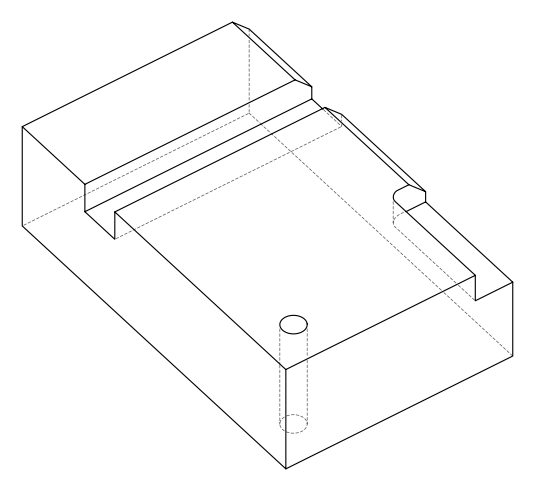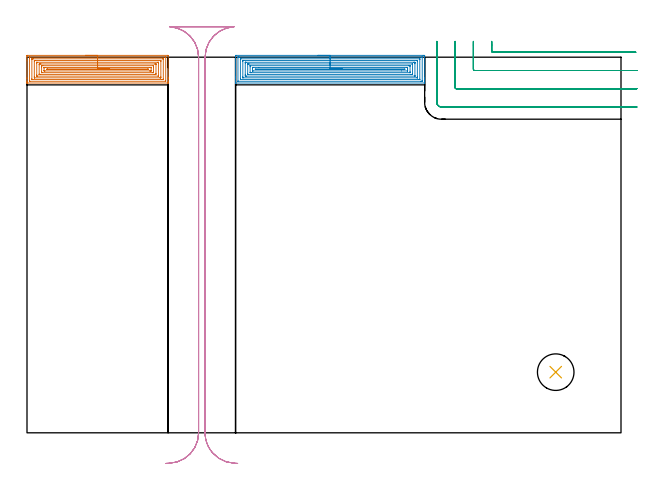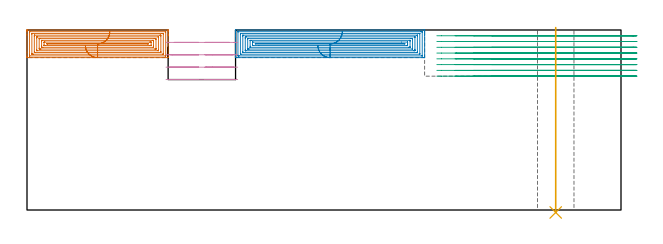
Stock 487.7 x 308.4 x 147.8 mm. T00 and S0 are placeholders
(PLAN: 5 operations, 3 tool changes, 40.4 min)
(1 AREA_MILL | FG_CHAMFER_SURFACE | UGT0205_001 | 8.54 min | 31953 mm3)
(2 AREA_MILL_1 | FG_CHAMFER_SURFACE_1 | UGT0205_001 | 11.38 min | 44198 mm3)
(3 MILL_CORNER_NOTCH_RECTANGULAR | CORNER_NOTCH_RECTANGULAR | UGT0201_094 | Follow Part, ap 5, ae 75% | 12.06 min | 307378 mm3)
(4 MILL_RECTANGULAR_SLOT | SLOT_RECTANGULAR | UGT0201_020 | Follow Part, ap 12.5, ae 75% | 7.82 min | 690127 mm3)
(5 INDEXABLE_INSERT_DRILL_THROUGH_HOLE_FROM_SOLID | STEP1HOLE | NXT0302_031 | 0.61 min | 104381 mm3)
(TOOL UGT0205_001 | Chamfer Mill 20 x 3 x 45 deg. | D20 FL50 Z2)
(TOOL UGT0201_094 | End mill 20 mm | D20 FL38 Z4)
(TOOL UGT0201_020 | End mill 50 mm | D50 FL50 Z4)
(TOOL NXT0302_031 | Index. Insert Drill 30mm [880-D3000L32-05] | D30 PA176 FL150 Z2)
(OP 1 AREA_MILL)
G17 G21 G94 G90
T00 M6
G54
G17 G0 G90 X47.95 Y309.9 S1061 M3
G43 Z157.8 H0
Z135.1
G94 G1 X47.988 Z134.228 F250.
X48.102 Z133.363
X48.291 Z132.512
X48.553 Z131.68
X48.887 Z130.874
X49.29 Z130.1
X49.759 Z129.364
X50.29 Z128.672
X50.879 Z128.029
X51.522 Z127.44
X52.214 Z126.908
X52.95 Z126.44
X53.724 Z126.037
X54.53 Z125.703
X55.362 Z125.441
X56.214 Z125.252
X57.078 Z125.138
X57.95 Z125.1
X115.334
X115.605 Y309.897 Z125.102
X115.89 Y309.891 Z125.105
X115.9 Y309.6 Z125.396
Y291.969 Z143.026
Y291.4 Z143.595
Y290.75 Z144.247
Y290.506 Z144.491
Y288.718 Z146.277
Y288.229 Z146.769
Y287.824 Z147.174
Y287.541 Z147.458
X115.893 Y287.246 Z147.746
X115.89 Y287.203 Z147.789
X115.778 Y287.2 Z147.8
X0.122
X0.01 Y287.203 Z147.789
X0.002 Y287.248 Z147.744
X0.001 Y287.256 Z147.736
X0. Y287.541 Z147.457
Y288.229 Z146.769
Y288.718 Z146.277
Y290.75 Z144.247
Y291.4 Z143.595
Y305.416 Z129.581
Y308.707 Z126.29
X0.001 Y309.276 Z125.721
X0.003 Y309.842 Z125.155
X0.006 Y309.891 Z125.105
X0.567 Y309.9 Z125.1
X57.95
Y308.486 Z126.514
X113.554 Y308.485 Z126.515
X113.658 Y308.484 Z126.516
X113.863 Y308.479 Z126.521
X113.891 Y308.473 Z126.527
X113.895 Y308.461 Z126.539
X113.898 Y308.431 Z126.569
X113.9 Y308.382 Z126.618
Y308.034 Z126.966
X113.899 Y289.265 Z145.735
X113.893 Y288.718 Z146.282
X113.89 Y288.633 Z146.367
X113.879 Y288.621 Z146.379
X113.83 Y288.618 Z146.382
X113.761 Y288.615 Z146.385
X113.658 Y288.614 Z146.386
X113.554
X2.346 Y288.615 Z146.385
X2.242 Y288.616 Z146.384
X2.037 Y288.621 Z146.379
X2.009 Y288.627 Z146.373
X2.005 Y288.639 Z146.361
X2.002 Y288.669 Z146.331
X2.001 Y288.718 Z146.282
X2. Y289.065 Z145.935
X2.001 Y307.835 Z127.165
X2.007 Y308.382 Z126.618
X2.01 Y308.467 Z126.533
X2.021 Y308.479 Z126.521
X2.07 Y308.482 Z126.518
X2.139 Y308.485 Z126.515
X2.242 Y308.486 Z126.514
X2.346
X57.95
Y307.072 Z127.928
X111.775 Y307.071 Z127.929
X111.843 Y307.07 Z127.93
X111.883 Y307.068 Z127.932
X111.887 Y307.066 Z127.934
X111.891 Y307.043 Z127.957
X111.896 Y306.971 Z128.029
X111.899 Y306.72 Z128.28
X111.9 Y306.594 Z128.406
X111.899 Y290.381 Z144.619
X111.894 Y290.255 Z144.745
X111.884 Y290.035 Z144.965
X111.775 Y290.034 Z144.966
X111.359 Y290.03 Z144.97
X110.885 Y290.029 Z144.971
X110.471 Y290.028 Z144.972
X4.125 Y290.029 Z144.971
X4.057 Y290.03 Z144.97
X4.017 Y290.032 Z144.968
X4.013 Y290.034 Z144.966
X4.009 Y290.058 Z144.942
X4.004 Y290.129 Z144.871
X4.001 Y290.38 Z144.62
X4. Y290.506 Z144.494
X4.001 Y306.719 Z128.281
X4.006 Y306.846 Z128.154
X4.016 Y307.065 Z127.935
X4.125 Y307.066 Z127.934
X4.541 Y307.07 Z127.93
X5.015 Y307.071 Z127.929
X5.429 Y307.072 Z127.928
X57.95
Y305.657 Z129.343
X109.548
X109.748 Y305.655 Z129.345
X109.847 Y305.653 Z129.347
X109.888 Y305.651 Z129.349
X109.89 Y305.615 Z129.385
X109.9 Y304.903 Z130.097
Y304.807 Z130.193
Y292.293 Z142.707
X109.895 Y291.501 Z143.499
X109.89 Y291.45 Z143.55
X109.846 Y291.447 Z143.553
X109.741 Y291.445 Z143.555
X109.529 Y291.443 Z143.557
X109.106
X6.352
X6.152 Y291.445 Z143.555
X6.053 Y291.447 Z143.553
X6.012 Y291.449 Z143.551
X6.01 Y291.485 Z143.515
X6.001 Y292.197 Z142.803
X6. Y292.293 Z142.707
Y304.807 Z130.193
X6.005 Y305.599 Z129.401
X6.01 Y305.65 Z129.35
X6.054 Y305.653 Z129.347
X6.159 Y305.655 Z129.345
X6.371 Y305.657 Z129.343
X6.794
X57.95
Y304.243 Z130.757
X107.327
X107.889 Y304.241 Z130.759
X107.892 Y304.239 Z130.761
X107.898 Y304.233 Z130.767
X107.899 Y303.913 Z131.087
X107.9 Y303.337 Z131.663
Y293.505 Z141.495
X107.897 Y293.187 Z141.813
X107.892 Y292.9 Z142.1
X107.89 Y292.869 Z142.131
X107.851 Y292.864 Z142.136
X107.765 Y292.86 Z142.14
X107.655 Y292.857 Z142.143
X8.574
X8.011 Y292.859 Z142.141
X8.008 Y292.861 Z142.139
X8.002 Y292.867 Z142.133
X8.001 Y293.187 Z141.813
X8. Y293.763 Z141.237
Y303.595 Z131.405
X8.003 Y303.913 Z131.087
X8.008 Y304.2 Z130.8
X8.01 Y304.231 Z130.769
X8.049 Y304.236 Z130.764
X8.135 Y304.24 Z130.76
X8.245 Y304.243 Z130.757
X57.95
Y302.829 Z132.171
X104.847
X105.547 Y302.828 Z132.172
X105.739 Y302.826 Z132.174
X105.869 Y302.822 Z132.178
X105.891 Y302.819 Z132.181
X105.895 Y302.802 Z132.198
X105.897 Y302.783 Z132.217
X105.9 Y302.665 Z132.335
X105.899 Y294.975 Z140.025
X105.897 Y294.624 Z140.376
X105.887 Y294.278 Z140.722
X105.547 Y294.274 Z140.726
X105.357 Y294.272 Z140.728
X104.658 Y294.271 Z140.729
X104.468
X11.053
X10.353 Y294.272 Z140.728
X10.161 Y294.274 Z140.726
X10.031 Y294.278 Z140.722
X10.009 Y294.281 Z140.719
X10.005 Y294.298 Z140.702
X10.003 Y294.317 Z140.683
X10. Y294.435 Z140.565
X10.001 Y302.125 Z132.875
X10.004 Y302.476 Z132.524
X10.013 Y302.822 Z132.178
X10.353 Y302.826 Z132.174
X10.543 Y302.828 Z132.172
X11.243 Y302.829 Z132.171
X11.432
X57.95
Y301.415 Z133.585
X103.586
X103.768 Y301.414 Z133.586
X103.828 Y301.412 Z133.588
X103.873 Y301.408 Z133.592
X103.89 Y301.398 Z133.602
X103.893 Y301.364 Z133.636
X103.898 Y301.231 Z133.769
X103.9 Y301.099 Z133.901
Y300.338 Z134.662
Y296.63 Z138.37
X103.898 Y295.869 Z139.131
X103.896 Y295.739 Z139.261
X103.891 Y295.697 Z139.303
X103.857 Y295.692 Z139.308
X103.768 Y295.69 Z139.31
X103.06 Y295.686 Z139.314
X102.878 Y295.685 Z139.315
X12.315
X12.132 Y295.686 Z139.314
X12.072 Y295.689 Z139.312
X12.027 Y295.692 Z139.308
X12.01 Y295.702 Z139.298
X12.007 Y295.736 Z139.264
X12.002 Y295.869 Z139.131
X12. Y296.001 Z138.999
Y296.762 Z138.238
Y300.47 Z134.53
X12.002 Y301.231 Z133.769
X12.004 Y301.361 Z133.639
X12.009 Y301.403 Z133.597
X12.043 Y301.408 Z133.592
X12.132 Y301.41 Z133.59
X12.84 Y301.414 Z133.586
X13.022 Y301.415 Z133.585
X57.95
Y300.001 Z134.999
X101.099 Y300. Z135.
X101.436 Y299.999 Z135.001
X101.798 Y299.995 Z135.005
X101.874 Y299.994 Z135.006
X101.89 Y299.856 Z135.144
X101.899 Y299.534 Z135.466
X101.9 Y297.656 Z137.344
X101.896 Y297.254 Z137.746
X101.893 Y297.153 Z137.847
X101.89 Y297.109 Z137.891
X101.837 Y297.107 Z137.893
X101.65 Y297.103 Z137.897
X101.099 Y297.1 Z137.9
X100.763
X14.801
X14.464 Y297.101 Z137.899
X14.102 Y297.105 Z137.895
X14.026 Y297.106 Z137.894
X14.01 Y297.244 Z137.756
X14.001 Y297.566 Z137.434
X14. Y299.444 Z135.556
X14.004 Y299.846 Z135.154
X14.007 Y299.947 Z135.053
X14.01 Y299.991 Z135.009
X14.063 Y299.994 Z135.006
X14.25 Y299.997 Z135.003
X14.801 Y300. Z135.
X15.137
X57.95 Y300.001 Z134.999
Y298.586 Z136.414
X99.284
X99.32 Y298.585 Z136.415
X99.794 Y298.55 Z136.45
X99.354 Y298.515 Z136.485
X99.32 Y298.514 Z136.486
X16.616
X16.581 Y298.515 Z136.485
X16.106 Y298.55 Z136.45
X16.546 Y298.585 Z136.415
X16.581 Y298.586 Z136.414
X57.95
X58.822 Z136.452
X59.687 Z136.566
X60.538 Z136.754
X61.37 Z137.017
X62.176 Z137.351
X62.95 Z137.753
X63.686 Z138.222
X64.378 Z138.753
X65.021 Z139.343
X65.61 Z139.986
X66.142 Z140.678
X66.61 Z141.414
X67.013 Z142.187
X67.347 Z142.993
X67.609 Z143.825
X67.798 Z144.677
X67.912 Z145.542
X67.95 Z146.414
G0 Z157.8
M5
M2
(OP 2 AREA_MILL_1)
G17 G21 G94 G90
T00 M6
G54
G17 G0 G90 X238.85 Y309.9 S1061 M3
G43 Z157.8 H0
Z135.1
G94 G1 X238.888 Z134.228 F250.
X239.002 Z133.364
X239.191 Z132.512
X239.453 Z131.68
X239.787 Z130.874
X240.19 Z130.1
X240.659 Z129.364
X241.19 Z128.672
X241.779 Z128.029
X242.422 Z127.44
X243.114 Z126.909
X243.85 Z126.44
X244.624 Z126.037
X245.43 Z125.703
X246.262 Z125.441
X247.114 Z125.252
X247.978 Z125.138
X248.85 Z125.1
X325.294
X325.916 Y309.897 Z125.103
X326.493 Y309.891 Z125.106
X326.497 Y309.859 Z125.138
X326.499 Y309.276 Z125.721
X326.5 Y308.69 Z126.307
Y291.4 Z143.595
Y290.784 Z144.213
Y290.506 Z144.491
Y288.718 Z146.277
Y288.162 Z146.837
Y287.588 Z147.411
X326.493 Y287.253 Z147.739
X326.49 Y287.203 Z147.788
X326.361 Y287.2 Z147.8
X171.339
X171.21 Y287.203 Z147.788
X171.201 Y287.255 Z147.736
X171.2 Y287.589 Z147.41
Y288.161 Z146.838
Y288.718 Z146.277
Y290.784 Z144.213
Y291.4 Z143.595
Y291.986 Z143.01
Y309.276 Z125.721
X171.202 Y309.585 Z125.411
X171.21 Y309.891 Z125.106
X171.515 Y309.899 Z125.099
X248.85 Y309.9 Z125.1
Y308.486 Z126.514
X324.238 Y308.485 Z126.515
X324.444 Y308.481 Z126.519
X324.491 Y308.478 Z126.522
X324.495 Y308.466 Z126.534
X324.499 Y308.434 Z126.566
Y289.245 Z145.755
X324.493 Y288.718 Z146.282
X324.49 Y288.633 Z146.367
X324.34 Y288.621 Z146.379
X324.236 Y288.616 Z146.384
X324.134 Y288.615 Z146.385
X323.347 Y288.614 Z146.386
X173.463 Y288.615 Z146.385
X173.256 Y288.619 Z146.381
X173.209 Y288.622 Z146.378
X173.205 Y288.634 Z146.366
X173.201 Y288.666 Z146.334
Y307.855 Z127.145
X173.207 Y308.382 Z126.618
X173.21 Y308.467 Z126.533
X173.36 Y308.479 Z126.521
X173.464 Y308.484 Z126.516
X173.566 Y308.485 Z126.515
X174.354 Y308.486 Z126.514
X248.85
Y307.072 Z127.928
X322.42 Y307.071 Z127.929
X322.462 Y307.07 Z127.93
X322.483 Y307.068 Z127.932
X322.488 Y307.066 Z127.934
X322.491 Y307.039 Z127.961
X322.498 Y306.743 Z128.257
X322.5 Y306.594 Z128.406
Y306.446 Z128.554
Y290.358 Z144.642
X322.498 Y290.209 Z144.791
X322.494 Y290.11 Z144.89
X322.49 Y290.037 Z144.963
X322.469 Y290.035 Z144.965
X322.352 Y290.032 Z144.968
X321.936 Y290.029 Z144.971
X175.28
X175.238 Y290.03 Z144.97
X175.217 Y290.032 Z144.968
X175.212 Y290.034 Z144.966
X175.209 Y290.061 Z144.939
X175.202 Y290.357 Z144.643
X175.201 Y290.506 Z144.494
X175.2 Y290.654 Z144.346
Y306.742 Z128.258
X175.202 Y306.891 Z128.109
X175.206 Y306.99 Z128.01
X175.21 Y307.063 Z127.937
X175.231 Y307.065 Z127.935
X175.348 Y307.068 Z127.932
X175.764 Y307.071 Z127.929
X248.85 Y307.072 Z127.928
Y305.657 Z129.343
X320.324
X320.424 Y305.655 Z129.345
X320.473 Y305.653 Z129.347
X320.49 Y305.651 Z129.349
X320.5 Y304.807 Z130.193
Y292.293 Z142.707
X320.495 Y291.475 Z143.525
X320.49 Y291.45 Z143.55
X320.473 Y291.448 Z143.552
X320.421 Y291.445 Z143.555
X320.315 Y291.443 Z143.557
X177.376
X177.276 Y291.445 Z143.555
X177.227 Y291.447 Z143.553
X177.21 Y291.449 Z143.551
X177.2 Y292.293 Z142.707
Y304.807 Z130.193
X177.205 Y305.625 Z129.375
X177.21 Y305.65 Z129.35
X177.227 Y305.652 Z129.348
X177.279 Y305.655 Z129.345
X177.385 Y305.657 Z129.343
X248.85
Y304.243 Z130.757
X317.568
X317.897 Y304.242 Z130.758
X318.464 Y304.238 Z130.762
X318.482 Y304.237 Z130.763
X318.493 Y304.209 Z130.791
X318.497 Y303.913 Z131.087
X318.5 Y303.308 Z131.692
Y303.019 Z131.981
X318.499 Y293.187 Z141.813
X318.497 Y292.885 Z142.115
X318.495 Y292.867 Z142.133
X318.491 Y292.863 Z142.137
X318.482 Y292.861 Z142.139
X318.424 Y292.858 Z142.142
X318.336 Y292.857 Z142.143
X318.227
X180.132
X179.803 Y292.858 Z142.142
X179.236 Y292.861 Z142.139
X179.218 Y292.863 Z142.137
X179.207 Y292.89 Z142.11
X179.203 Y293.187 Z141.813
X179.2 Y293.791 Z141.209
Y294.081 Z140.919
Y303.623 Z131.377
X179.202 Y303.913 Z131.087
X179.208 Y304.215 Z130.785
X179.209 Y304.23 Z130.77
X179.221 Y304.236 Z130.764
X179.276 Y304.239 Z130.761
X179.364 Y304.242 Z130.758
X179.474 Y304.243 Z130.757
X179.803
X248.85
Y302.829 Z132.171
X316.116 Y302.828 Z132.172
X316.307 Y302.827 Z132.173
X316.456 Y302.824 Z132.176
X316.486 Y302.822 Z132.178
X316.491 Y302.804 Z132.196
X316.495 Y302.777 Z132.223
X316.499 Y302.634 Z132.366
X316.5 Y294.589 Z140.411
X316.498 Y294.461 Z140.539
X316.495 Y294.358 Z140.642
X316.49 Y294.291 Z140.709
X316.481 Y294.277 Z140.723
X316.465 Y294.276 Z140.724
X316.116 Y294.272 Z140.728
X315.926 Y294.271 Z140.729
X315.225
X181.585 Y294.272 Z140.728
X181.393 Y294.273 Z140.727
X181.245 Y294.276 Z140.724
X181.214 Y294.278 Z140.722
X181.209 Y294.296 Z140.704
X181.205 Y294.323 Z140.677
X181.201 Y294.466 Z140.534
X181.2 Y302.511 Z132.489
X181.202 Y302.639 Z132.361
X181.206 Y302.742 Z132.258
X181.21 Y302.809 Z132.191
X181.219 Y302.823 Z132.177
X181.235 Y302.824 Z132.176
X181.585 Y302.828 Z132.172
X181.774 Y302.829 Z132.171
X182.476
X248.85
Y301.415 Z133.585
X313.443 Y301.414 Z133.586
X314.155 Y301.411 Z133.589
X314.334 Y301.408 Z133.592
X314.49 Y301.392 Z133.608
X314.495 Y301.231 Z133.769
X314.499 Y301.066 Z133.934
X314.5 Y296.596 Z138.404
X314.496 Y295.869 Z139.131
X314.492 Y295.709 Z139.291
X314.486 Y295.692 Z139.308
X314.47 Y295.69 Z139.31
X314.425 Y295.687 Z139.313
X314.334 Y295.686 Z139.314
X184.257
X183.545 Y295.689 Z139.311
X183.366 Y295.692 Z139.308
X183.21 Y295.708 Z139.292
X183.205 Y295.869 Z139.131
X183.201 Y296.034 Z138.966
X183.2 Y300.504 Z134.496
X183.204 Y301.231 Z133.769
X183.208 Y301.391 Z133.609
X183.214 Y301.408 Z133.592
X183.231 Y301.41 Z133.59
X183.275 Y301.413 Z133.587
X183.366 Y301.414 Z133.586
X248.85 Y301.415 Z133.585
Y300. Z135.
X311.997
X312.378 Y299.998 Z135.002
X312.457 Y299.996 Z135.004
X312.486 Y299.994 Z135.006
X312.49 Y299.958 Z135.042
X312.494 Y299.866 Z135.134
X312.5 Y299.496 Z135.504
Y299.444 Z135.556
Y297.708 Z137.292
Y297.656 Z137.344
X312.496 Y297.235 Z137.765
X312.492 Y297.131 Z137.869
X312.49 Y297.11 Z137.89
X312.466 Y297.106 Z137.894
X312.401 Y297.103 Z137.897
X312.215 Y297.101 Z137.899
X307.41 Y297.099 Z137.901
X185.703 Y297.1 Z137.9
X185.322 Y297.102 Z137.898
X185.243 Y297.104 Z137.896
X185.214 Y297.106 Z137.894
X185.21 Y297.142 Z137.858
X185.206 Y297.234 Z137.766
X185.2 Y297.604 Z137.396
Y299.444 Z135.556
X185.204 Y299.865 Z135.135
X185.208 Y299.969 Z135.031
X185.21 Y299.99 Z135.01
X185.234 Y299.993 Z135.007
X185.3 Y299.997 Z135.003
X185.485 Y299.999 Z135.001
X190.28 Y300. Z135.
X248.85
Y298.586 Z136.414
X309.879 Y298.585 Z136.415
X310.386 Y298.55 Z136.45
X309.915 Y298.514 Z136.486
X187.821
X187.315 Y298.55 Z136.45
X187.786 Y298.586 Z136.414
X248.85
X249.722 Z136.452
X250.587 Z136.566
X251.438 Z136.754
X252.27 Z137.017
X253.076 Z137.351
X253.85 Z137.753
X254.586 Z138.222
X255.278 Z138.753
X255.921 Z139.343
X256.511 Z139.986
X257.042 Z140.678
X257.51 Z141.414
X257.913 Z142.188
X258.247 Z142.994
X258.509 Z143.826
X258.698 Z144.677
X258.812 Z145.542
X258.85 Z146.414
G0 Z157.8
M5
M2
(OP 3 MILL_CORNER_NOTCH_RECTANGULAR)
G17 G21 G94 G90
T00 M6
G54
G17 G0 G90 X381.5 Y321.4 S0 M3
G43 Z157.8 H0
Z143.062
G94 G1 Y318.4 F250.
Y313.494 F500.
G3 X382.494 Y312.5 R1.
G1 X496.821
X499.821 F250.
G0 Z157.8
X366.5 Y321.4
Z143.062
G1 Y318.4
Y298.494 F500.
G3 X367.494 Y297.5 R1.
G1 X497.7
X500.7 F250.
G0 Z157.8
X351.5 Y321.4
Z143.062
G1 Y318.4
Y283.495 F500.
G3 X352.495 Y282.5 R1.
G1 X497.7
X500.7 F250.
G0 Z157.8
X336.5 Y321.4
Z143.062
G1 Y318.4
Y271.3 F500.
G3 X340.3 Y267.5 R3.8
G1 X497.7
X500.7 F250.
G0 Z157.8
X381.5 Y321.4
Z138.325
G1 Y318.4
Y313.494 F500.
G3 X382.494 Y312.5 R1.
G1 X496.821
X499.821 F250.
G0 Z157.8
X366.5 Y321.4
Z138.325
G1 Y318.4
Y298.494 F500.
G3 X367.494 Y297.5 R1.
G1 X497.7
X500.7 F250.
G0 Z157.8
X351.5 Y321.4
Z138.325
G1 Y318.4
Y283.495 F500.
G3 X352.495 Y282.5 R1.
G1 X497.7
X500.7 F250.
G0 Z157.8
X336.5 Y321.4
Z138.325
G1 Y318.4
Y271.3 F500.
G3 X340.3 Y267.5 R3.8
G1 X497.7
X500.7 F250.
G0 Z157.8
X381.5 Y321.4
Z133.587
G1 Y318.4
Y313.494 F500.
G3 X382.494 Y312.5 R1.
G1 X496.821
X499.821 F250.
G0 Z157.8
X366.5 Y321.4
Z133.587
G1 Y318.4
Y298.494 F500.
G3 X367.494 Y297.5 R1.
G1 X497.7
X500.7 F250.
G0 Z157.8
X351.5 Y321.4
Z133.587
G1 Y318.4
Y283.495 F500.
G3 X352.495 Y282.5 R1.
G1 X497.7
X500.7 F250.
G0 Z157.8
X336.5 Y321.4
Z133.587
G1 Y318.4
Y271.3 F500.
G3 X340.3 Y267.5 R3.8
G1 X497.7
X500.7 F250.
G0 Z157.8
X381.5 Y321.4
Z128.85
G1 Y318.4
Y313.494 F500.
G3 X382.494 Y312.5 R1.
G1 X496.821
X499.821 F250.
G0 Z157.8
X366.5 Y321.4
Z128.85
G1 Y318.4
Y298.494 F500.
G3 X367.494 Y297.5 R1.
G1 X497.7
X500.7 F250.
G0 Z157.8
X351.5 Y321.4
Z128.85
G1 Y318.4
Y283.495 F500.
G3 X352.495 Y282.5 R1.
G1 X497.7
X500.7 F250.
G0 Z157.8
X336.5 Y321.4
Z128.85
G1 Y318.4
Y271.3 F500.
G3 X340.3 Y267.5 R3.8
G1 X497.7
X500.7 F250.
G0 Z157.8
X381.5 Y321.4
Z124.112
G1 Y318.4
Y313.494 F500.
G3 X382.494 Y312.5 R1.
G1 X496.821
X499.821 F250.
G0 Z157.8
X366.5 Y321.4
Z124.112
G1 Y318.4
Y298.494 F500.
G3 X367.494 Y297.5 R1.
G1 X497.7
X500.7 F250.
G0 Z157.8
X351.5 Y321.4
Z124.112
G1 Y318.4
Y283.495 F500.
G3 X352.495 Y282.5 R1.
G1 X497.7
X500.7 F250.
G0 Z157.8
X336.5 Y321.4
Z124.112
G1 Y318.4
Y271.3 F500.
G3 X340.3 Y267.5 R3.8
G1 X497.7
X500.7 F250.
G0 Z157.8
X381.5 Y321.4
Z119.375
G1 Y318.4
Y313.494 F500.
G3 X382.494 Y312.5 R1.
G1 X496.821
X499.821 F250.
G0 Z157.8
X366.5 Y321.4
Z119.375
G1 Y318.4
Y298.494 F500.
G3 X367.494 Y297.5 R1.
G1 X497.7
X500.7 F250.
G0 Z157.8
X351.5 Y321.4
Z119.375
G1 Y318.4
Y283.495 F500.
G3 X352.495 Y282.5 R1.
G1 X497.7
X500.7 F250.
G0 Z157.8
X336.5 Y321.4
Z119.375
G1 Y318.4
Y271.3 F500.
G3 X340.3 Y267.5 R3.8
G1 X497.7
X500.7 F250.
G0 Z157.8
X381.5 Y321.4
Z114.637
G1 Y318.4
Y313.494 F500.
G3 X382.494 Y312.5 R1.
G1 X496.821
X499.821 F250.
G0 Z157.8
X366.5 Y321.4
Z114.637
G1 Y318.4
Y298.494 F500.
G3 X367.494 Y297.5 R1.
G1 X497.7
X500.7 F250.
G0 Z157.8
X351.5 Y321.4
Z114.637
G1 Y318.4
Y283.495 F500.
G3 X352.495 Y282.5 R1.
G1 X497.7
X500.7 F250.
G0 Z157.8
X336.5 Y321.4
Z114.637
G1 Y318.4
Y271.3 F500.
G3 X340.3 Y267.5 R3.8
G1 X497.7
X500.7 F250.
G0 Z157.8
X381.5 Y321.4
Z109.9
G1 Y318.4
Y313.494 F500.
G3 X382.494 Y312.5 R1.
G1 X496.821
X499.821 F250.
G0 Z157.8
X366.5 Y321.4
Z109.9
G1 Y318.4
Y298.494 F500.
G3 X367.494 Y297.5 R1.
G1 X497.7
X500.7 F250.
G0 Z157.8
X351.5 Y321.4
Z109.9
G1 Y318.4
Y283.495 F500.
G3 X352.495 Y282.5 R1.
G1 X497.7
X500.7 F250.
G0 Z157.8
X336.5 Y321.4
Z109.9
G1 Y318.4
Y271.3 F500.
G3 X340.3 Y267.5 R3.8
G1 X497.7
X500.7 F250.
G0 Z157.8
M5
M2
(OP 4 MILL_RECTANGULAR_SLOT)
G17 G21 G94 G90
T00 M6
G54
G17 G0 G90 X172.972 Y-25.117 S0 M3
G43 Z157.8 H0
Z137.625
G94 G1 X169.976 Y-24.97 F250.
G2 X152.435 Y-16.518 R25. F500.
X147.483 Y-7.907 R25. F448.
X146.2 Y0. R25. F339.
G1 Y281.955
Y308.4 F500.
G2 X166.125 Y332.879 R25.
G1 X166.131 Y332.909
G3 X161.2 Y333.4 R25.
G1 X125.9
G3 X120.969 Y332.909 R25.
G1 X120.975 Y332.879
G2 X140.9 Y308.4 R25.
G1 Y0.
G2 X117.124 Y-24.97 R25.
G1 X114.128 Y-25.117 F250.
G0 X172.972 Z127.45
G1 X169.976 Y-24.97
G2 X152.435 Y-16.518 R25. F500.
X147.483 Y-7.907 R25. F448.
X146.2 Y0. R25. F339.
G1 Y281.955
Y308.4 F500.
G2 X169.201 Y333.32 R25.
G1 X169.202 Y333.35
G3 X167.62 Y333.4 R25.
G1 X119.529
G3 X117.919 Y333.348 R25.
G1 X117.921 Y333.318
G2 X140.9 Y308.4 R25.
G1 Y0.
G2 X117.124 Y-24.97 R25.
G1 X114.128 Y-25.117 F250.
G0 X172.972 Z117.275
G1 X169.976 Y-24.97
G2 X152.435 Y-16.518 R25. F500.
X147.483 Y-7.907 R25. F417.
X146.2 Y0. R25. F320.
G1 Y281.955
Y308.4 F500.
G2 X169.976 Y333.37 R25.
G1 Y333.4
X117.124
Y333.37
G2 X140.9 Y308.4 R25.
G1 Y0.
G2 X117.124 Y-24.97 R25.
G1 X114.128 Y-25.117 F250.
G0 X172.972 Z107.1
G1 X169.976 Y-24.97
G2 X152.435 Y-16.518 R25. F500.
X147.483 Y-7.907 R25. F448.
X146.2 Y0. R25. F339.
G1 Y281.955
Y308.4 F500.
G2 X169.976 Y333.37 R25.
G1 Y333.4
X117.124
Y333.37
G2 X140.9 Y308.4 R25.
G1 Y0.
G2 X117.124 Y-24.97 R25.
G1 X114.128 Y-25.117 F250.
G0 Z157.8
M5
M2
(OP 5 INDEXABLE_INSERT_DRILL_THROUGH_HOLE_FROM_SOLID)
G17 G21 G94 G90
T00 M6
G54
G17 G0 G90 X434.1 Y49.8 S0 M3
G43 Z157.8 H1
G94 G81 G98 Z-2.024 F250. R149.8
G80
M5
M2
